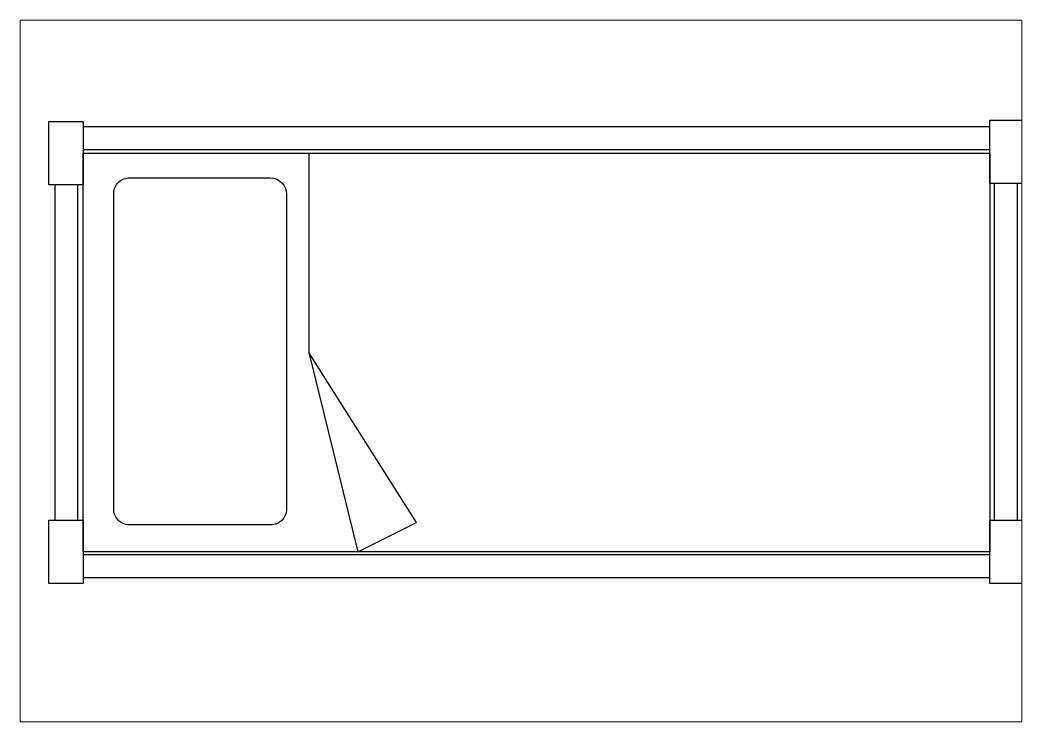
# Paper-space layout 'Layout2' of a CAD drawing. Header units: centimetres. Extents: x 1.14 to 10.3, y 0.8 to 7.22.
# The model-space entities are those that its viewports show. They can reach past a viewport. Long polylines and large blocks are cut down to what shows.
import ezdxf

# ---------------------------------------------------------------- set-up
doc = ezdxf.new("R2010")
doc.units = ezdxf.units.CM
doc.header["$MEASUREMENT"] = 0
doc.layers.add('struttura', color=7, linetype='Continuous')

msp = doc.modelspace()

# ---------------------------------------------------------------- linework, layer by layer
at = {"layer": 'struttura'}
for p, q in [((117.48, 142.24), (117.48, 98.92)), ((117.48, 98.92), (128.19, 55.64)), ((140.93, 62.01), (117.48, 98.92)), ((128.19, 55.64), (140.93, 62.01))]:
    msp.add_line(p, q, dxfattribs=at)
for points in [[(61.03, 149.11), (68.52, 149.11), (68.52, 135.37), (61.03, 135.37)], [(265.43, 149.41), (272.92, 149.41), (272.92, 135.67), (265.43, 135.67)], [(68.52, 142.24), (265.43, 142.24), (265.43, 55.61), (68.52, 55.61)], [(61.03, 62.48), (68.52, 62.48), (68.52, 48.74), (61.03, 48.74)], [(265.43, 62.48), (272.92, 62.48), (272.92, 48.74), (265.43, 48.74)]]:
    msp.add_lwpolyline(points, close=True, dxfattribs=at)
for points in [[(68.52, 148), (265.43, 148)], [(68.52, 143.03), (265.43, 143.03)], [(62.39, 62.48), (62.39, 135.37)], [(67.35, 62.48), (67.35, 135.37)], [(266.42, 135.67), (266.42, 62.48)], [(271.39, 135.67), (271.39, 62.48)], [(265.43, 54.96), (68.52, 54.96)], [(265.43, 50), (68.52, 50)]]:
    msp.add_lwpolyline(points, dxfattribs=at)
msp.add_lwpolyline([(75.15, 99.19), (75.15, 133.57, -0.432307), (78.62, 136.84), (109.17, 136.84, -0.414026), (112.65, 133.36), (112.65, 64.87, -0.419057), (109.2, 61.48), (78.53, 61.48, -0.423065), (75.13, 64.98), (75.15, 133.57)], format="xyb", dxfattribs=at)

psp = doc.layouts.new('Layout2')

# ---------------------------------------------------------------- viewports
at = {"layer": 'struttura'}
psp.add_viewport(center=(5.7215, 4.009), size=(9.1543, 6.414333), view_center_point=(163.6027, 94.9061), view_height=152.511312, dxfattribs=at)

doc.saveas('drawing.dxf')
